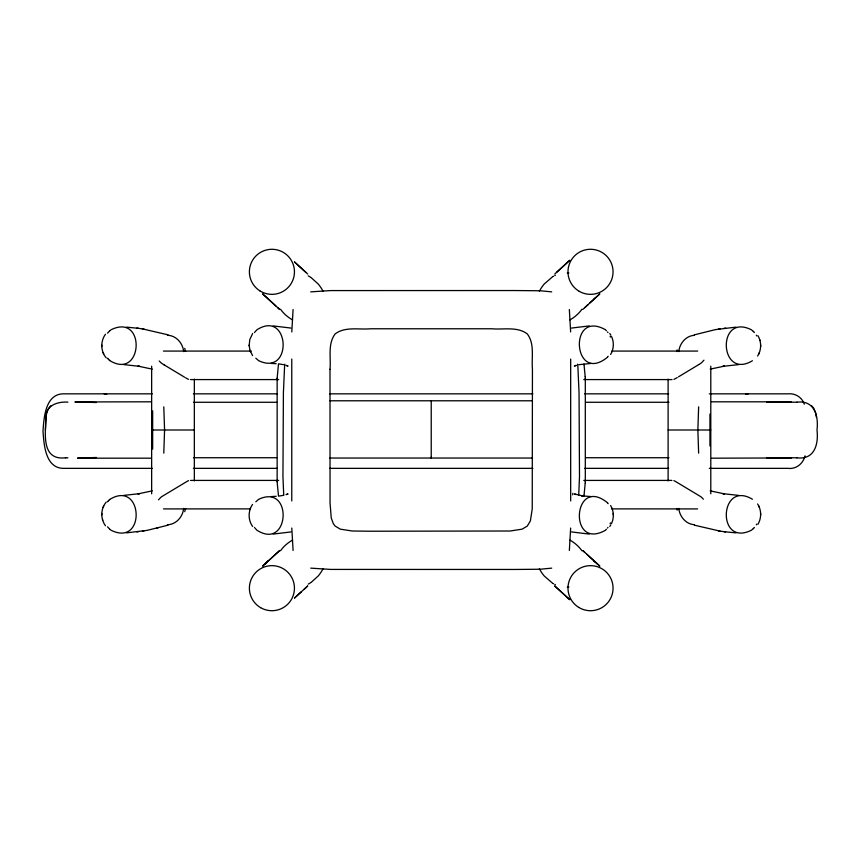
<?xml version="1.0" encoding="UTF-8"?>
<svg xmlns="http://www.w3.org/2000/svg" width="860" height="860" viewBox="0 0 860 860"><rect width="100%" height="100%" fill="white"/><g stroke="black" fill="none" stroke-linecap="round" stroke-linejoin="round"><path stroke-width="1.29" d="M151.65 493.833L151.65 366.166M194.338 480.88L194.338 379.12M291.766 359.039L291.766 500.961M431.225 458.025L431.225 400.738M570.674 500.961L570.674 359.039M668.112 480.88L668.112 379.12M710.79 366.166L710.79 493.833M291.798 331.949L293.088 309.514M570.642 528.051L569.352 550.486M106.242 502.079C100.588 508.582 100.351 518.892 105.49 525.772M757.596 356.051C761.551 350.041 761.648 341.839 757.918 335.701M101.792 514.936L101.802 513.431M760.638 346.569L760.659 345.064M249.163 345.86L249.766 339.614L252.657 333.508M610.621 505.54C613.846 510.915 614.233 517.892 611.503 523.546M277.146 378.163L278.489 364.006M585.305 481.912L585.208 483.159M709.941 445.888L709.941 414.112M65.715 457.789C40.915 460.81 45.462 433.139 45.956 417.39C45.494 405.296 57.921 401.405 67.918 402.147M45.44 430C46.15 421.959 44.494 412.069 50.826 405.791M152.661 410.94L152.661 449.06M106.242 357.921C100.588 351.417 100.351 341.108 105.49 334.228M757.596 503.949C761.551 509.958 761.648 518.161 757.918 524.299M584.047 495.188L585.176 483.481M584.037 495.296L583.962 495.973M572.867 493.307L572.803 493.833A31.046 28.745 -90 0 1 572.663 494.822M183.653 508.41C182.922 516.72 176.085 524.654 167.399 524.718M678.798 351.589C679.529 343.559 685.871 335.841 694.224 335.325M163.798 453.134L164.572 430L163.798 406.866M698.642 406.866L697.868 430L698.642 453.134M185.652 508.507L184.706 511.657M676.788 351.493L677.196 349.891M252.55 504.422C247.981 510.851 247.97 520.128 252.657 526.492M610.621 354.46C613.846 349.085 614.233 342.108 611.503 336.454M249.991 509.647L250.475 508.271M611.965 351.729L612.449 350.353M805.067 455.821C803.1 463.615 796.263 469.452 787.889 468.345L709.285 468.345M610.095 523.729L610.439 522.901M103.082 507.389L103.705 505.992M758.746 354.008L759.358 352.611M756.736 524.084L756.316 524.804M610.847 524.858L609.783 526.492M608.17 356.309L607.676 356.975M254.452 332.583L254.947 331.949M607.504 528.051L607.988 527.416M107.521 333.175L109.499 331.046M107.478 501.831L108.016 501.197M607.418 357.298C573.061 385.205 567.869 308.955 605.268 329.627M754.403 527.46L753.844 528.072M158.498 499.821L160.229 497.962A8.428 3.472 -41.3 0 1 160.583 497.617L160.852 497.36A4.128 1.698 -41.3 0 1 161.712 496.65L187.684 481.03A5.902 2.429 -41.3 0 1 188.458 480.697L188.587 480.654M703.942 360.179L702.265 361.985A8.428 3.472 -41.3 0 1 701.867 362.382L701.609 362.619A4.128 1.698 -41.3 0 1 700.728 363.35L698.954 364.489M255.452 331.337L256.57 330.175M108.285 500.885L108.844 500.316M255.818 501.799L258.516 499.445M605.87 529.824L606.45 529.255M753.553 528.362L752.951 528.954M109.134 500.036L109.715 499.499M569.589 260.44L554.743 274.028M264.536 564.386L262.601 566.159L268.642 560.645L264.536 564.386L266.363 562.73M582.693 309.525L588.122 304.558M294.496 598.055L296.431 596.281M556.732 272.212L569.75 260.322M590.067 302.785L599.839 293.84L584.736 307.654M294.614 597.926L301.29 591.841M304.268 589.111L307.697 585.972M296.84 595.894L307.579 586.09M593.798 299.355L595.658 297.678M109.811 330.767L110.467 330.229M752.629 529.233L751.973 529.771M257.183 329.627C289.755 309.148 293.142 376.744 258.86 360.781M605.268 530.373C567.869 551.045 573.061 474.795 607.418 502.702M110.016 499.252C143.136 479.396 146.125 547.433 111.155 530.287M752.425 360.748C719.304 380.604 716.326 312.567 751.285 329.713M311.159 582.37L318.157 576.049A39.076 39.076 0 0 0 322.392 569.954A36.582 36.582 0 0 0 323.081 568.675M111.155 329.713C146.125 312.567 143.136 380.604 110.016 360.748M751.285 530.287C716.326 547.433 719.304 479.396 752.425 499.252M258.86 499.219C293.142 483.255 289.755 550.851 257.183 530.373M552.453 276.877L544.283 283.95A39.076 39.076 0 0 0 540.048 290.046A36.582 36.582 0 0 0 539.37 291.325M309.998 583.123L310.578 582.758M698.675 364.651L678.476 376.841M677.261 377.562L674.756 378.97A5.902 2.429 -41.3 0 1 673.982 379.303L673.907 379.325M569.911 319.909L571.18 319.157A38.958 38.958 0 0 0 576.007 315.663L577.114 314.685A34.572 34.572 0 0 0 581.919 309.245M292.529 540.091L291.26 540.843A38.958 38.958 0 0 0 286.444 544.337L285.327 545.315A34.572 34.572 0 0 0 280.532 550.755M553.034 276.533L553.625 276.189M309.406 583.467L308.224 584.123M554.808 275.576L555.399 275.286M575.985 365.468L574.394 366.037L576.351 365.36M286.455 494.532L288.046 493.962L286.09 494.64M694.375 334.83L715.434 329.616L736.053 327.123M168.076 525.17L147.006 530.384L126.398 532.877M152.284 490.856L137.955 493.887L139.653 493.651L123.625 495.414M710.166 369.144L724.486 366.113L722.787 366.349L738.815 364.586M156.24 528.416L157.875 527.997M571.545 328.058L589.315 325.908M290.906 531.942L273.125 534.092M745.76 394.321L748.264 393.837M578.866 364.683L591.121 363.436M279.135 496.059L283.585 495.317M310.739 291.863L330.595 290.583L515.086 290.54L540.241 290.766L551.701 291.863M551.701 568.137L540.241 569.234L515.086 569.46L330.595 569.417L310.739 568.137M718.337 329.122L720.024 328.885M723.905 328.327L725.603 328.09M136.847 531.91L138.535 531.673M142.416 531.115L144.114 530.878M96.47 457.477L77.905 458.122M568.901 587.014L567.267 587.165M271.319 496.564L276.167 496.306M74.884 401.953L150.844 401.813M770.517 402.136L791.49 402.061M77.507 458.111L94.546 457.789M711.607 458.187L791.49 457.939M75.411 401.942L96.47 402.523M797.016 457.789L767.077 457.789L768.507 457.789M672.015 379.582L583.757 379.582M163.486 508.916L250.099 508.883M163.432 351.073L251.303 351.073M612.471 351.073L697.686 351.073M278.683 379.582L190.469 379.582M152.306 393.837L64.618 393.837C45.429 393.052 43.967 417.143 43 431.096C43.967 445.05 45.429 469.141 64.618 468.345L152.306 468.345M193.392 393.837L277.264 393.837M329.627 393.837L532.888 393.837M584.606 393.837L668.661 393.837M709.285 393.837L787.889 393.837C795.242 393.117 801.971 397.18 804.283 404.221M329.993 400.781L532.447 400.781M711.607 401.813L782.32 401.813M193.457 402.276L276.673 402.276M585.767 402.276L668.983 402.276M768.507 402.211L767.077 402.211L797.016 402.211M796.725 402.211C814.42 399.792 818.72 415.831 817 430C818.677 444.362 814.528 460.143 796.725 457.789M151.65 430L194.338 430M668.112 430L710.79 430M193.457 457.724L276.673 457.724M585.767 457.724L668.983 457.724M80.13 458.187L150.844 458.187M329.875 458.036L532.566 458.036M193.392 468.345L277.264 468.345M329.627 468.345L532.888 468.345M584.606 468.345L668.661 468.345M190.554 480.417L278.683 480.417M671.896 480.417L583.757 480.417M612.341 508.883L697.621 508.916M65.424 457.789L67.918 457.853M80.13 401.813L91.923 402.136M767.905 457.789L782.32 458.187M167.399 335.282C176.085 335.346 182.922 343.28 183.653 351.589M273.125 325.908L290.906 328.058M271.319 363.436L276.167 363.694M591.121 496.564L581.607 495.844L583.306 496.059L574.394 493.962L575.985 494.532M589.315 534.092L571.545 531.942M567.267 272.835L568.901 272.986M126.398 327.123L138.535 328.327M123.625 364.586L139.653 366.349L137.955 366.113L152.284 369.144M738.815 495.414L722.787 493.651L724.486 493.887L710.166 490.856M736.053 532.877L723.905 531.673M694.224 524.675C685.871 524.159 679.529 516.441 678.798 508.41M142.416 328.885L168.076 334.83M694.375 525.17L720.024 531.115M136.847 328.09L144.114 329.122M718.337 530.878L725.603 531.91M279.135 363.941L283.585 364.683M104.232 393.837L106.747 394.321M673.864 480.654L673.982 480.697A5.902 2.429 41.3 0 1 674.756 481.03L700.728 496.65A4.128 1.698 41.3 0 1 701.588 497.36L701.867 497.617A8.428 3.472 41.3 0 1 702.212 497.962L703.383 499.198M188.523 379.325L188.458 379.303A5.902 2.429 41.3 0 1 187.684 378.97L185.609 377.819M286.09 365.36L288.046 366.037L286.455 365.468M554.808 584.424L555.399 584.714M308.224 275.877L309.406 276.533M553.034 583.467L553.625 583.811M292.529 319.909L291.26 319.157A38.958 38.958 0 0 1 286.444 315.663L285.327 314.685A34.572 34.572 0 0 1 280.532 309.245M569.911 540.091L571.18 540.843A38.958 38.958 0 0 1 576.007 544.337L577.114 545.315A34.572 34.572 0 0 1 581.919 550.755M184.674 377.26L163.851 364.704M164.034 364.812L161.712 363.35A4.128 1.698 41.3 0 1 160.852 362.64L160.626 362.436A8.428 3.472 41.3 0 1 160.229 362.038L159.24 360.985M309.998 276.877L310.578 277.242M552.453 583.123L544.283 576.049A39.076 39.076 0 0 1 540.048 569.954A36.582 36.582 0 0 1 539.37 568.675M311.159 277.629L318.157 283.95A39.076 39.076 0 0 1 322.392 290.046A36.582 36.582 0 0 1 323.081 291.325M258.516 360.555L255.818 358.201M751.973 330.229L752.629 330.767M110.467 529.771L109.811 529.233M109.715 360.501L109.134 359.964M596.087 562.73L599.839 566.159L593.798 560.645L597.915 564.386M305.719 272.212L294.614 262.074M307.697 274.028L294.496 261.945M586.638 554.076L595.658 562.322L582.704 550.475L584.628 552.249M275.802 305.923L262.601 293.84L279.747 309.525L277.812 307.751M554.743 585.972L569.75 599.678M567.837 597.926L554.861 586.09M567.944 598.055L569.589 599.56M752.951 331.046L753.553 331.637M109.499 528.954L107.521 526.825M605.87 330.175L606.45 330.745M256.57 529.824L255.452 528.663M108.844 359.684L108.285 359.114M753.844 331.928L754.403 332.54M811.614 405.791L813.657 408.102L815.559 412.499L816.473 417.39M108.016 358.803L107.478 358.168M607.504 331.949L607.988 332.583M254.452 527.416L254.947 528.051M607.676 503.025L608.17 503.691M609.783 333.508L610.847 335.142M252.55 355.578L249.991 350.353L249.11 345.075M756.316 335.196L756.736 335.916M758.746 505.992L759.358 507.389M103.082 352.611L103.705 354.008M610.095 336.271L610.439 337.098M611.965 508.271L612.449 509.647M249.991 350.353L250.475 351.729M184.706 348.343L185.652 351.493M759.702 339.668L759.961 340.506M102.48 519.494L102.748 520.332M676.788 508.507L677.196 510.109M583.962 364.006L584.037 364.704M569.352 309.514L570.642 331.949M293.088 550.486L291.798 528.051M278.479 495.973L277.146 481.89M584.047 364.812L585.176 376.519M585.187 376.648L585.305 378.163M613.234 513.377L613.33 514.925M760.659 514.936L760.638 513.431M101.792 345.064L101.802 346.569M585.305 378.325L585.305 481.675M431.225 457.112L431.225 457.789M277.146 378.325L277.146 481.675M585.219 378.97A4.343 1.784 41.3 0 1 585.047 379.292M585.047 480.708A4.343 1.784 -41.3 0 1 585.219 481.03M578.597 495.048A31.046 28.745 -90 0 0 578.78 493.833L579.5 476.569L579.038 392.665L577.834 365.511A23.381 21.651 -90 0 0 577.565 364.167M283.843 495.048A31.046 28.745 90 0 1 283.671 493.833L282.94 476.569L283.402 392.665L284.617 365.511A23.381 21.651 90 0 1 284.875 364.167M277.393 379.292A4.343 1.784 -41.3 0 1 277.221 378.97M277.221 481.03A4.343 1.784 41.3 0 1 277.393 480.708M330.004 369.273L330.046 502.863L331.25 517.978L333.315 523.665L335.153 526.073L340.323 529.158L352.288 531.007L370.499 531.222L510.163 531.007L522.117 529.158L527.288 526.073L530.384 520.902L532.232 508.937L532.437 369.273C531.362 357.738 534.92 343.871 527.288 333.927C517.354 326.305 503.487 329.853 491.941 328.778L370.499 328.778C358.953 329.853 345.096 326.305 335.153 333.927C327.531 343.871 331.079 357.738 330.004 369.273M279.747 550.475L266.793 562.322L279.747 550.475M260.644 607.687A22.532 22.532 0 0 0 294.453 588.197A22.532 22.532 0 0 0 260.666 568.664A22.532 22.532 0 0 0 260.644 607.687M259.806 290.82A22.532 22.532 0 0 0 294.432 272.803A22.532 22.532 0 0 0 261.526 251.829A22.532 22.532 0 0 0 259.806 290.82M579.242 291.325A22.532 22.532 0 0 0 613.051 271.835A22.532 22.532 0 0 0 579.264 252.292A22.532 22.532 0 0 0 579.242 291.325M578.834 607.45A22.532 22.532 0 0 0 613.051 588.681A22.532 22.532 0 0 0 579.683 568.428A22.532 22.532 0 0 0 578.834 607.45"/></g></svg>
